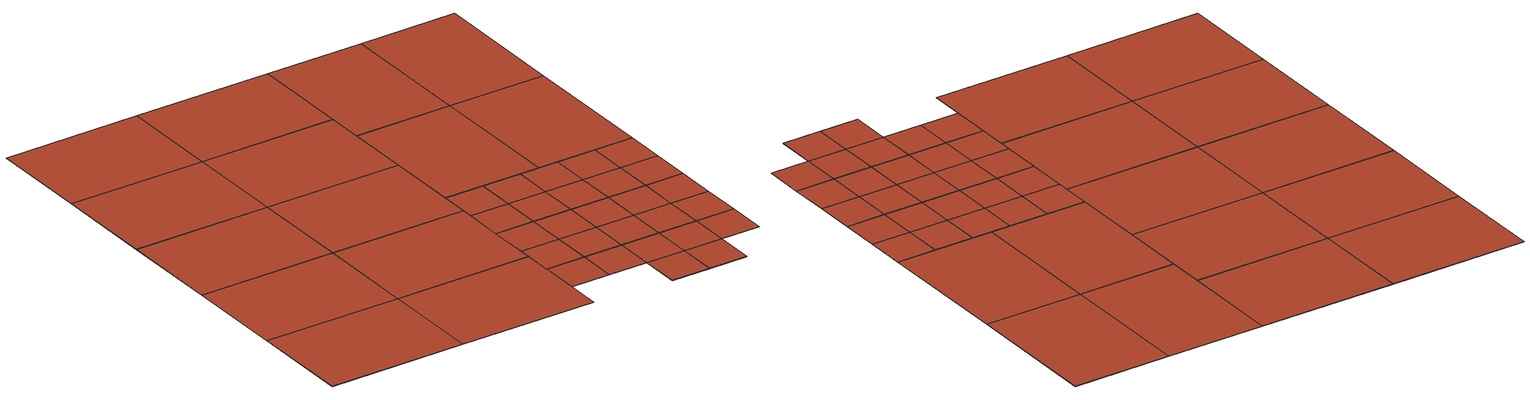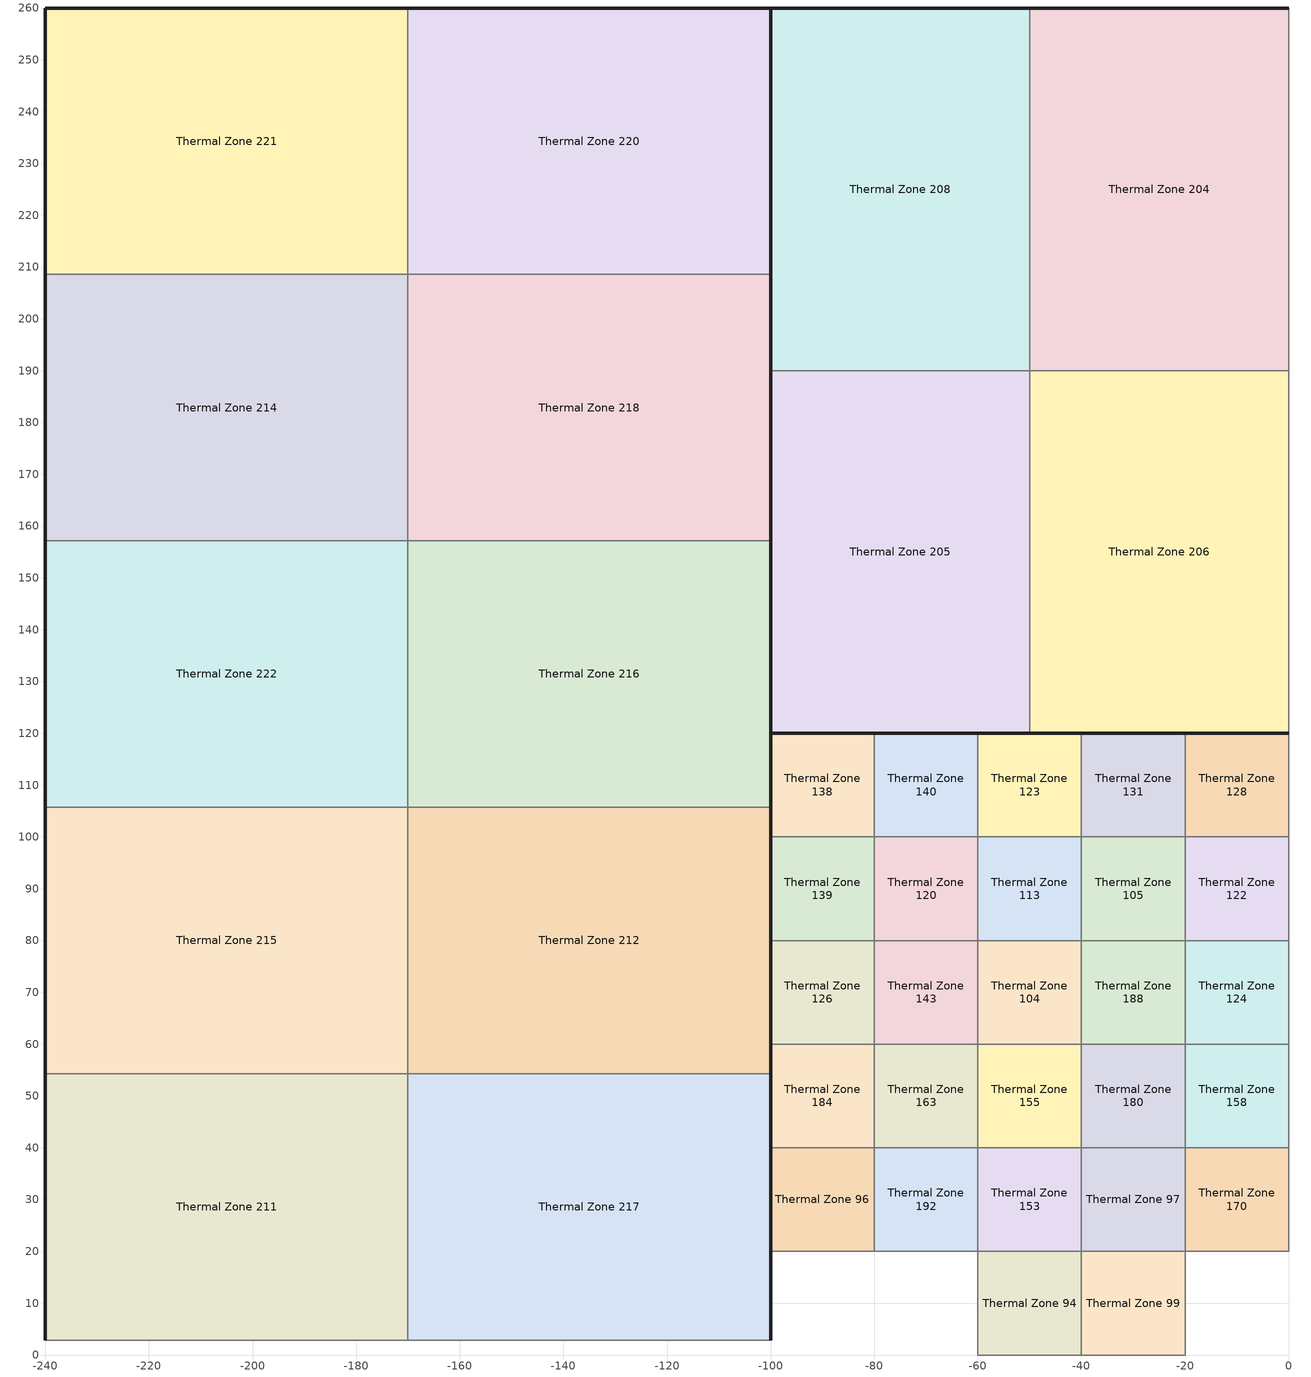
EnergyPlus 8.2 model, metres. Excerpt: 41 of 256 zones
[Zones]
Thermal Zone 104
 floor ground (ASHRAE 90.1-2004 ExtWall Mass ClimateZone 6): -60,80 -40,80 -40,60 -60,60 z-0.1
 wall to Thermal Zone 113 (ASHRAE 90.1-2004 ExtWall Mass ClimateZone 6 Reversed): -40,80 -60,80 z-0.1:0
 wall to Thermal Zone 188 (ASHRAE 90.1-2004 ExtWall Mass ClimateZone 6): -40,60 -40,80 z-0.1:0
 wall to Thermal Zone 155 (ASHRAE 90.1-2004 ExtWall Mass ClimateZone 6): -60,60 -40,60 z-0.1:0
 wall to Thermal Zone 143 (ASHRAE 90.1-2004 ExtWall Mass ClimateZone 6 Reversed): -60,80 -60,60 z-0.1:0
 roof outside (ASHRAE 90.1-2004 ExtWall Mass ClimateZone 6): -60,60 -40,60 -40,80 -60,80 z0
Thermal Zone 105
 floor ground (ASHRAE 90.1-2004 ExtWall Mass ClimateZone 6): -40,100 -20,100 -20,80 -40,80 z-0.1
 wall to Thermal Zone 131 (ASHRAE 90.1-2004 ExtWall Mass ClimateZone 6 Reversed): -20,100 -40,100 z-0.1:0
 wall to Thermal Zone 122 (ASHRAE 90.1-2004 ExtWall Mass ClimateZone 6): -20,80 -20,100 z-0.1:0
 wall to Thermal Zone 188 (ASHRAE 90.1-2004 ExtWall Mass ClimateZone 6): -40,80 -20,80 z-0.1:0
 wall to Thermal Zone 113 (ASHRAE 90.1-2004 ExtWall Mass ClimateZone 6 Reversed): -40,100 -40,80 z-0.1:0
 roof outside (ASHRAE 90.1-2004 ExtWall Mass ClimateZone 6): -40,80 -20,80 -20,100 -40,100 z0
Thermal Zone 113
 floor ground (ASHRAE 90.1-2004 ExtWall Mass ClimateZone 6): -60,100 -40,100 -40,80 -60,80 z-0.1
 wall to Thermal Zone 123 (ASHRAE 90.1-2004 ExtWall Mass ClimateZone 6 Reversed): -40,100 -60,100 z-0.1:0
 wall to Thermal Zone 120 (ASHRAE 90.1-2004 ExtWall Mass ClimateZone 6 Reversed): -60,100 -60,80 z-0.1:0
 roof outside (ASHRAE 90.1-2004 ExtWall Mass ClimateZone 6): -60,80 -40,80 -40,100 -60,100 z0
Thermal Zone 120
 floor ground (ASHRAE 90.1-2004 ExtWall Mass ClimateZone 6): -80,100 -60,100 -60,80 -80,80 z-0.1
 wall to Thermal Zone 140 (ASHRAE 90.1-2004 ExtWall Mass ClimateZone 6 Reversed): -60,100 -80,100 z-0.1:0
 wall to Thermal Zone 143 (ASHRAE 90.1-2004 ExtWall Mass ClimateZone 6): -80,80 -60,80 z-0.1:0
 wall to Thermal Zone 139 (ASHRAE 90.1-2004 ExtWall Mass ClimateZone 6 Reversed): -80,100 -80,80 z-0.1:0
 roof outside (ASHRAE 90.1-2004 ExtWall Mass ClimateZone 6): -80,80 -60,80 -60,100 -80,100 z0
Thermal Zone 122
 floor ground (ASHRAE 90.1-2004 ExtWall Mass ClimateZone 6): -20,100 0,100 0,80 -20,80 z-0.1
 wall to Thermal Zone 128 (ASHRAE 90.1-2004 ExtWall Mass ClimateZone 6 Reversed): 0,100 -20,100 z-0.1:0
 wall to Thermal Zone 191 (ASHRAE 90.1-2004 ExtWall Mass ClimateZone 6): 0,80 0,100 z-0.1:0
 wall to Thermal Zone 124 (ASHRAE 90.1-2004 ExtWall Mass ClimateZone 6): -20,80 0,80 z-0.1:0
 roof outside (ASHRAE 90.1-2004 ExtWall Mass ClimateZone 6): -20,80 0,80 0,100 -20,100 z0
Thermal Zone 123
 floor ground (ASHRAE 90.1-2004 ExtWall Mass ClimateZone 6): -60,120 -40,120 -40,100 -60,100 z-0.1
 wall outside (ASHRAE 90.1-2004 ExtWall Mass ClimateZone 6): -40,120 -60,120 z-0.1:0
 wall to Thermal Zone 131 (ASHRAE 90.1-2004 ExtWall Mass ClimateZone 6): -40,100 -40,120 z-0.1:0
 wall to Thermal Zone 140 (ASHRAE 90.1-2004 ExtWall Mass ClimateZone 6 Reversed): -60,120 -60,100 z-0.1:0
 roof outside (ASHRAE 90.1-2004 ExtWall Mass ClimateZone 6): -60,100 -40,100 -40,120 -60,120 z0
Thermal Zone 124
 floor ground (ASHRAE 90.1-2004 ExtWall Mass ClimateZone 6): -20,80 0,80 0,60 -20,60 z-0.1
 wall to Thermal Zone 169 (ASHRAE 90.1-2004 ExtWall Mass ClimateZone 6): 0,60 0,80 z-0.1:0
 wall to Thermal Zone 158 (ASHRAE 90.1-2004 ExtWall Mass ClimateZone 6): -20,60 0,60 z-0.1:0
 wall to Thermal Zone 188 (ASHRAE 90.1-2004 ExtWall Mass ClimateZone 6 Reversed): -20,80 -20,60 z-0.1:0
 roof outside (ASHRAE 90.1-2004 ExtWall Mass ClimateZone 6): -20,60 0,60 0,80 -20,80 z0
Thermal Zone 126
 floor ground (ASHRAE 90.1-2004 ExtWall Mass ClimateZone 6): -100,80 -80,80 -80,60 -100,60 z-0.1
 wall outside (ASHRAE 90.1-2004 ExtWall Mass ClimateZone 6): -100,80 -100,60 z-0.1:0
 wall to Thermal Zone 139 (ASHRAE 90.1-2004 ExtWall Mass ClimateZone 6 Reversed): -80,80 -100,80 z-0.1:0
 wall to Thermal Zone 143 (ASHRAE 90.1-2004 ExtWall Mass ClimateZone 6): -80,60 -80,80 z-0.1:0
 wall to Thermal Zone 184 (ASHRAE 90.1-2004 ExtWall Mass ClimateZone 6): -100,60 -80,60 z-0.1:0
 roof outside (ASHRAE 90.1-2004 ExtWall Mass ClimateZone 6): -100,60 -80,60 -80,80 -100,80 z0
Thermal Zone 128
 floor ground (ASHRAE 90.1-2004 ExtWall Mass ClimateZone 6): -20,120 0,120 0,100 -20,100 z-0.1
 wall outside (ASHRAE 90.1-2004 ExtWall Mass ClimateZone 6): 0,120 -20,120 z-0.1:0
 wall to Thermal Zone 161 (ASHRAE 90.1-2004 ExtWall Mass ClimateZone 6): 0,100 0,120 z-0.1:0
 wall to Thermal Zone 131 (ASHRAE 90.1-2004 ExtWall Mass ClimateZone 6 Reversed): -20,120 -20,100 z-0.1:0
 roof outside (ASHRAE 90.1-2004 ExtWall Mass ClimateZone 6): -20,100 0,100 0,120 -20,120 z0
Thermal Zone 131
 floor ground (ASHRAE 90.1-2004 ExtWall Mass ClimateZone 6): -40,120 -20,120 -20,100 -40,100 z-0.1
 wall outside (ASHRAE 90.1-2004 ExtWall Mass ClimateZone 6): -20,120 -40,120 z-0.1:0
 roof outside (ASHRAE 90.1-2004 ExtWall Mass ClimateZone 6): -40,100 -20,100 -20,120 -40,120 z0
Thermal Zone 138
 floor ground (ASHRAE 90.1-2004 ExtWall Mass ClimateZone 6): -100,120 -80,120 -80,100 -100,100 z-0.1
 wall outside (ASHRAE 90.1-2004 ExtWall Mass ClimateZone 6): -80,120 -100,120 -100,100 z-0.1:0
 wall to Thermal Zone 140 (ASHRAE 90.1-2004 ExtWall Mass ClimateZone 6): -80,100 -80,120 z-0.1:0
 wall to Thermal Zone 139 (ASHRAE 90.1-2004 ExtWall Mass ClimateZone 6): -100,100 -80,100 z-0.1:0
 roof outside (ASHRAE 90.1-2004 ExtWall Mass ClimateZone 6): -100,100 -80,100 -80,120 -100,120 z0
Thermal Zone 139
 floor ground (ASHRAE 90.1-2004 ExtWall Mass ClimateZone 6): -100,100 -80,100 -80,80 -100,80 z-0.1
 wall outside (ASHRAE 90.1-2004 ExtWall Mass ClimateZone 6): -100,100 -100,80 z-0.1:0
 roof outside (ASHRAE 90.1-2004 ExtWall Mass ClimateZone 6): -100,80 -80,80 -80,100 -100,100 z0
Thermal Zone 140
 floor ground (ASHRAE 90.1-2004 ExtWall Mass ClimateZone 6): -80,120 -60,120 -60,100 -80,100 z-0.1
 wall outside (ASHRAE 90.1-2004 ExtWall Mass ClimateZone 6): -60,120 -80,120 z-0.1:0
 roof outside (ASHRAE 90.1-2004 ExtWall Mass ClimateZone 6): -80,100 -60,100 -60,120 -80,120 z0
Thermal Zone 143
 floor ground (ASHRAE 90.1-2004 ExtWall Mass ClimateZone 6): -80,80 -60,80 -60,60 -80,60 z-0.1
 wall to Thermal Zone 163 (ASHRAE 90.1-2004 ExtWall Mass ClimateZone 6): -80,60 -60,60 z-0.1:0
 roof outside (ASHRAE 90.1-2004 ExtWall Mass ClimateZone 6): -80,60 -60,60 -60,80 -80,80 z0
Thermal Zone 153
 floor ground (ASHRAE 90.1-2004 ExtWall Mass ClimateZone 6): -60,40 -40,40 -40,20 -60,20 z-0.1
 wall to Thermal Zone 155 (ASHRAE 90.1-2004 ExtWall Mass ClimateZone 6 Reversed): -40,40 -60,40 z-0.1:0
 wall to Thermal Zone 97 (ASHRAE 90.1-2004 ExtWall Mass ClimateZone 6): -40,20 -40,40 z-0.1:0
 wall to Thermal Zone 94 (ASHRAE 90.1-2004 ExtWall Mass ClimateZone 6): -60,20 -40,20 z-0.1:0
 wall to Thermal Zone 192 (ASHRAE 90.1-2004 ExtWall Mass ClimateZone 6 Reversed): -60,40 -60,20 z-0.1:0
 roof outside (ASHRAE 90.1-2004 ExtWall Mass ClimateZone 6): -60,20 -40,20 -40,40 -60,40 z0
Thermal Zone 155
 floor ground (ASHRAE 90.1-2004 ExtWall Mass ClimateZone 6): -60,60 -40,60 -40,40 -60,40 z-0.1
 wall to Thermal Zone 180 (ASHRAE 90.1-2004 ExtWall Mass ClimateZone 6): -40,40 -40,60 z-0.1:0
 wall to Thermal Zone 163 (ASHRAE 90.1-2004 ExtWall Mass ClimateZone 6 Reversed): -60,60 -60,40 z-0.1:0
 roof outside (ASHRAE 90.1-2004 ExtWall Mass ClimateZone 6): -60,40 -40,40 -40,60 -60,60 z0
Thermal Zone 158
 floor ground (ASHRAE 90.1-2004 ExtWall Mass ClimateZone 6): -20,60 0,60 0,40 -20,40 z-0.1
 wall to Thermal Zone 149 (ASHRAE 90.1-2004 ExtWall Mass ClimateZone 6): 0,40 0,60 z-0.1:0
 wall to Thermal Zone 170 (ASHRAE 90.1-2004 ExtWall Mass ClimateZone 6): -20,40 0,40 z-0.1:0
 wall to Thermal Zone 180 (ASHRAE 90.1-2004 ExtWall Mass ClimateZone 6 Reversed): -20,60 -20,40 z-0.1:0
 roof outside (ASHRAE 90.1-2004 ExtWall Mass ClimateZone 6): -20,40 0,40 0,60 -20,60 z0
Thermal Zone 163
 floor ground (ASHRAE 90.1-2004 ExtWall Mass ClimateZone 6): -80,60 -60,60 -60,40 -80,40 z-0.1
 wall to Thermal Zone 192 (ASHRAE 90.1-2004 ExtWall Mass ClimateZone 6): -80,40 -60,40 z-0.1:0
 wall to Thermal Zone 184 (ASHRAE 90.1-2004 ExtWall Mass ClimateZone 6 Reversed): -80,60 -80,40 z-0.1:0
 roof outside (ASHRAE 90.1-2004 ExtWall Mass ClimateZone 6): -80,40 -60,40 -60,60 -80,60 z0
Thermal Zone 170
 floor ground (ASHRAE 90.1-2004 ExtWall Mass ClimateZone 6): -20,40 0,40 0,20 -20,20 z-0.1
 wall to Thermal Zone 121 (ASHRAE 90.1-2004 ExtWall Mass ClimateZone 6): 0,20 0,40 z-0.1:0
 wall to Thermal Zone 201 (ASHRAE 90.1-2004 ExtWall Mass ClimateZone 6): -20,20 0,20 z-0.1:0
 wall to Thermal Zone 97 (ASHRAE 90.1-2004 ExtWall Mass ClimateZone 6 Reversed): -20,40 -20,20 z-0.1:0
 roof outside (ASHRAE 90.1-2004 ExtWall Mass ClimateZone 6): -20,20 0,20 0,40 -20,40 z0
Thermal Zone 180
 floor ground (ASHRAE 90.1-2004 ExtWall Mass ClimateZone 6): -40,60 -20,60 -20,40 -40,40 z-0.1
 wall to Thermal Zone 188 (ASHRAE 90.1-2004 ExtWall Mass ClimateZone 6 Reversed): -20,60 -40,60 z-0.1:0
 wall to Thermal Zone 97 (ASHRAE 90.1-2004 ExtWall Mass ClimateZone 6): -40,40 -20,40 z-0.1:0
 roof outside (ASHRAE 90.1-2004 ExtWall Mass ClimateZone 6): -40,40 -20,40 -20,60 -40,60 z0
Thermal Zone 184
 floor ground (ASHRAE 90.1-2004 ExtWall Mass ClimateZone 6): -100,60 -80,60 -80,40 -100,40 z-0.1
 wall outside (ASHRAE 90.1-2004 ExtWall Mass ClimateZone 6): -100,60 -100,40 z-0.1:0
 wall to Thermal Zone 96 (ASHRAE 90.1-2004 ExtWall Mass ClimateZone 6): -100,40 -80,40 z-0.1:0
 roof outside (ASHRAE 90.1-2004 ExtWall Mass ClimateZone 6): -100,40 -80,40 -80,60 -100,60 z0
Thermal Zone 188
 floor ground (ASHRAE 90.1-2004 ExtWall Mass ClimateZone 6): -40,80 -20,80 -20,60 -40,60 z-0.1
 roof outside (ASHRAE 90.1-2004 ExtWall Mass ClimateZone 6): -40,60 -20,60 -20,80 -40,80 z0
Thermal Zone 192
 floor ground (ASHRAE 90.1-2004 ExtWall Mass ClimateZone 6): -80,40 -60,40 -60,20 -80,20 z-0.1
 wall to Thermal Zone 165 (ASHRAE 90.1-2004 ExtWall Mass ClimateZone 6): -80,20 -60,20 z-0.1:0
 wall to Thermal Zone 96 (ASHRAE 90.1-2004 ExtWall Mass ClimateZone 6 Reversed): -80,40 -80,20 z-0.1:0
 roof outside (ASHRAE 90.1-2004 ExtWall Mass ClimateZone 6): -80,20 -60,20 -60,40 -80,40 z0
Thermal Zone 204
 floor ground (ASHRAE 90.1-2004 ExtWall Mass ClimateZone 6): -50,260 0,260 0,190 -50,190 z-0.1
 wall outside (ASHRAE 90.1-2004 ExtWall Mass ClimateZone 6): 0,260 -50,260 z-0.1:0
 wall to Thermal Zone 209 (ASHRAE 90.1-2004 ExtWall Mass ClimateZone 6): 0,190 0,260 z-0.1:0
 wall to Thermal Zone 206 (ASHRAE 90.1-2004 ExtWall Mass ClimateZone 6): -50,190 0,190 z-0.1:0
 wall to Thermal Zone 208 (ASHRAE 90.1-2004 ExtWall Mass ClimateZone 6 Reversed): -50,260 -50,190 z-0.1:0
 roof outside (ASHRAE 90.1-2004 ExtWall Mass ClimateZone 6): -50,190 0,190 0,260 -50,260 z0
Thermal Zone 205
 floor ground (ASHRAE 90.1-2004 ExtWall Mass ClimateZone 6): -100,190 -50,190 -50,120 -100,120 z-0.1
 wall outside (ASHRAE 90.1-2004 ExtWall Mass ClimateZone 6): -100,190 -100,120 -50,120 z-0.1:0
 wall to Thermal Zone 208 (ASHRAE 90.1-2004 ExtWall Mass ClimateZone 6 Reversed): -50,190 -100,190 z-0.1:0
 wall to Thermal Zone 206 (ASHRAE 90.1-2004 ExtWall Mass ClimateZone 6): -50,120 -50,190 z-0.1:0
 roof outside (ASHRAE 90.1-2004 ExtWall Mass ClimateZone 6): -100,120 -50,120 -50,190 -100,190 z0
Thermal Zone 206
 floor ground (ASHRAE 90.1-2004 ExtWall Mass ClimateZone 6): -50,190 0,190 0,120 -50,120 z-0.1
 wall outside (ASHRAE 90.1-2004 ExtWall Mass ClimateZone 6): -50,120 0,120 z-0.1:0
 wall to Thermal Zone 203 (ASHRAE 90.1-2004 ExtWall Mass ClimateZone 6): 0,120 0,190 z-0.1:0
 roof outside (ASHRAE 90.1-2004 ExtWall Mass ClimateZone 6): -50,120 0,120 0,190 -50,190 z0
Thermal Zone 208
 floor ground (ASHRAE 90.1-2004 ExtWall Mass ClimateZone 6): -100,260 -50,260 -50,190 -100,190 z-0.1
 wall outside (ASHRAE 90.1-2004 ExtWall Mass ClimateZone 6): -50,260 -100,260 -100,190 z-0.1:0
 roof outside (ASHRAE 90.1-2004 ExtWall Mass ClimateZone 6): -100,190 -50,190 -50,260 -100,260 z0
Thermal Zone 211
 floor ground (ASHRAE 90.1-2004 ExtWall Mass ClimateZone 6): -240,54.29 -170,54.29 -170,2.86 -240,2.86 z-0.1
 wall outside (ASHRAE 90.1-2004 ExtWall Mass ClimateZone 6): -240,54.29 -240,2.86 z-0.1:0
 wall to Thermal Zone 215 (ASHRAE 90.1-2004 ExtWall Mass ClimateZone 6 Reversed): -170,54.29 -240,54.29 z-0.1:0
 wall to Thermal Zone 217 (ASHRAE 90.1-2004 ExtWall Mass ClimateZone 6): -170,2.86 -170,54.29 z-0.1:0
 wall to Thermal Zone 213 (ASHRAE 90.1-2004 ExtWall Mass ClimateZone 6): -240,2.86 -170,2.86 z-0.1:0
 roof outside (ASHRAE 90.1-2004 ExtWall Mass ClimateZone 6): -240,2.86 -170,2.86 -170,54.29 -240,54.29 z0
Thermal Zone 212
 floor ground (ASHRAE 90.1-2004 ExtWall Mass ClimateZone 6): -170,105.71 -100,105.71 -100,54.29 -170,54.29 z-0.1
 wall outside (ASHRAE 90.1-2004 ExtWall Mass ClimateZone 6): -100,54.29 -100,105.71 z-0.1:0
 wall to Thermal Zone 216 (ASHRAE 90.1-2004 ExtWall Mass ClimateZone 6 Reversed): -100,105.71 -170,105.71 z-0.1:0
 wall to Thermal Zone 217 (ASHRAE 90.1-2004 ExtWall Mass ClimateZone 6): -170,54.29 -100,54.29 z-0.1:0
 wall to Thermal Zone 215 (ASHRAE 90.1-2004 ExtWall Mass ClimateZone 6 Reversed): -170,105.71 -170,54.29 z-0.1:0
 roof outside (ASHRAE 90.1-2004 ExtWall Mass ClimateZone 6): -170,54.29 -100,54.29 -100,105.71 -170,105.71 z0
Thermal Zone 214
 floor ground (ASHRAE 90.1-2004 ExtWall Mass ClimateZone 6): -240,208.57 -170,208.57 -170,157.14 -240,157.14 z-0.1
 wall outside (ASHRAE 90.1-2004 ExtWall Mass ClimateZone 6): -240,208.57 -240,157.14 z-0.1:0
 wall to Thermal Zone 221 (ASHRAE 90.1-2004 ExtWall Mass ClimateZone 6 Reversed): -170,208.57 -240,208.57 z-0.1:0
 wall to Thermal Zone 218 (ASHRAE 90.1-2004 ExtWall Mass ClimateZone 6): -170,157.14 -170,208.57 z-0.1:0
 wall to Thermal Zone 222 (ASHRAE 90.1-2004 ExtWall Mass ClimateZone 6): -240,157.14 -170,157.14 z-0.1:0
 roof outside (ASHRAE 90.1-2004 ExtWall Mass ClimateZone 6): -240,157.14 -170,157.14 -170,208.57 -240,208.57 z0
Thermal Zone 215
 floor ground (ASHRAE 90.1-2004 ExtWall Mass ClimateZone 6): -240,105.71 -170,105.71 -170,54.29 -240,54.29 z-0.1
 wall outside (ASHRAE 90.1-2004 ExtWall Mass ClimateZone 6): -240,105.71 -240,54.29 z-0.1:0
 wall to Thermal Zone 222 (ASHRAE 90.1-2004 ExtWall Mass ClimateZone 6 Reversed): -170,105.71 -240,105.71 z-0.1:0
 roof outside (ASHRAE 90.1-2004 ExtWall Mass ClimateZone 6): -240,54.29 -170,54.29 -170,105.71 -240,105.71 z0
Thermal Zone 216
 floor ground (ASHRAE 90.1-2004 ExtWall Mass ClimateZone 6): -170,157.14 -100,157.14 -100,105.71 -170,105.71 z-0.1
 wall outside (ASHRAE 90.1-2004 ExtWall Mass ClimateZone 6): -100,105.71 -100,157.14 z-0.1:0
 wall to Thermal Zone 218 (ASHRAE 90.1-2004 ExtWall Mass ClimateZone 6 Reversed): -100,157.14 -170,157.14 z-0.1:0
 wall to Thermal Zone 222 (ASHRAE 90.1-2004 ExtWall Mass ClimateZone 6 Reversed): -170,157.14 -170,105.71 z-0.1:0
 roof outside (ASHRAE 90.1-2004 ExtWall Mass ClimateZone 6): -170,105.71 -100,105.71 -100,157.14 -170,157.14 z0
Thermal Zone 217
 floor ground (ASHRAE 90.1-2004 ExtWall Mass ClimateZone 6): -170,54.29 -100,54.29 -100,2.86 -170,2.86 z-0.1
 wall outside (ASHRAE 90.1-2004 ExtWall Mass ClimateZone 6): -100,2.86 -100,54.29 z-0.1:0
 wall to Thermal Zone 224 (ASHRAE 90.1-2004 ExtWall Mass ClimateZone 6): -170,2.86 -100,2.86 z-0.1:0
 roof outside (ASHRAE 90.1-2004 ExtWall Mass ClimateZone 6): -170,2.86 -100,2.86 -100,54.29 -170,54.29 z0
Thermal Zone 218
 floor ground (ASHRAE 90.1-2004 ExtWall Mass ClimateZone 6): -170,208.57 -100,208.57 -100,157.14 -170,157.14 z-0.1
 wall outside (ASHRAE 90.1-2004 ExtWall Mass ClimateZone 6): -100,157.14 -100,208.57 z-0.1:0
 wall to Thermal Zone 220 (ASHRAE 90.1-2004 ExtWall Mass ClimateZone 6 Reversed): -100,208.57 -170,208.57 z-0.1:0
 roof outside (ASHRAE 90.1-2004 ExtWall Mass ClimateZone 6): -170,157.14 -100,157.14 -100,208.57 -170,208.57 z0
Thermal Zone 220
 floor ground (ASHRAE 90.1-2004 ExtWall Mass ClimateZone 6): -170,260 -100,260 -100,208.57 -170,208.57 z-0.1
 wall outside (ASHRAE 90.1-2004 ExtWall Mass ClimateZone 6): -100,208.57 -100,260 -170,260 z-0.1:0
 wall to Thermal Zone 221 (ASHRAE 90.1-2004 ExtWall Mass ClimateZone 6 Reversed): -170,260 -170,208.57 z-0.1:0
 roof outside (ASHRAE 90.1-2004 ExtWall Mass ClimateZone 6): -170,208.57 -100,208.57 -100,260 -170,260 z0
Thermal Zone 221
 floor ground (ASHRAE 90.1-2004 ExtWall Mass ClimateZone 6): -240,260 -170,260 -170,208.57 -240,208.57 z-0.1
 wall outside (ASHRAE 90.1-2004 ExtWall Mass ClimateZone 6): -170,260 -240,260 -240,208.57 z-0.1:0
 roof outside (ASHRAE 90.1-2004 ExtWall Mass ClimateZone 6): -240,208.57 -170,208.57 -170,260 -240,260 z0
Thermal Zone 222
 floor ground (ASHRAE 90.1-2004 ExtWall Mass ClimateZone 6): -240,157.14 -170,157.14 -170,105.71 -240,105.71 z-0.1
 wall outside (ASHRAE 90.1-2004 ExtWall Mass ClimateZone 6): -240,157.14 -240,105.71 z-0.1:0
 roof outside (ASHRAE 90.1-2004 ExtWall Mass ClimateZone 6): -240,105.71 -170,105.71 -170,157.14 -240,157.14 z0
Thermal Zone 94
 floor ground (ASHRAE 90.1-2004 ExtWall Mass ClimateZone 6): -60,20 -40,20 -40,0 -60,0 z-0.1
 wall to Thermal Zone 99 (ASHRAE 90.1-2004 ExtWall Mass ClimateZone 6): -40,0 -40,20 z-0.1:0
 wall to Thermal Zone 147 (ASHRAE 90.1-2004 ExtWall Mass ClimateZone 6): -60,0 -40,0 z-0.1:0
 wall to Thermal Zone 165 (ASHRAE 90.1-2004 ExtWall Mass ClimateZone 6 Reversed): -60,20 -60,0 z-0.1:0
 roof outside (ASHRAE 90.1-2004 ExtWall Mass ClimateZone 6): -60,0 -40,0 -40,20 -60,20 z0
Thermal Zone 96
 floor ground (ASHRAE 90.1-2004 ExtWall Mass ClimateZone 6): -100,40 -80,40 -80,20 -100,20 z-0.1
 wall outside (ASHRAE 90.1-2004 ExtWall Mass ClimateZone 6): -100,40 -100,20 z-0.1:0
 wall to Thermal Zone 146 (ASHRAE 90.1-2004 ExtWall Mass ClimateZone 6): -100,20 -80,20 z-0.1:0
 roof outside (ASHRAE 90.1-2004 ExtWall Mass ClimateZone 6): -100,20 -80,20 -80,40 -100,40 z0
Thermal Zone 97
 floor ground (ASHRAE 90.1-2004 ExtWall Mass ClimateZone 6): -40,40 -20,40 -20,20 -40,20 z-0.1
 wall to Thermal Zone 99 (ASHRAE 90.1-2004 ExtWall Mass ClimateZone 6): -40,20 -20,20 z-0.1:0
 roof outside (ASHRAE 90.1-2004 ExtWall Mass ClimateZone 6): -40,20 -20,20 -20,40 -40,40 z0
Thermal Zone 99
 floor ground (ASHRAE 90.1-2004 ExtWall Mass ClimateZone 6): -40,20 -20,20 -20,0 -40,0 z-0.1
 wall to Thermal Zone 201 (ASHRAE 90.1-2004 ExtWall Mass ClimateZone 6): -20,0 -20,20 z-0.1:0
 wall to Thermal Zone 145 (ASHRAE 90.1-2004 ExtWall Mass ClimateZone 6): -40,0 -20,0 z-0.1:0
 roof outside (ASHRAE 90.1-2004 ExtWall Mass ClimateZone 6): -40,0 -20,0 -20,20 -40,20 z0
[Building]
Building 1: North Axis {deg}=0; Solar Distribution=FullExteriorWithReflections
[Material] Thermal Absorptance=0.9
Name | Roughness | Thickness {m} | Conductivity {W/m-K} | Density {kg/m3} | Specific Heat {J/kg-K} | Solar Absorptance | Visible Absorptance
1/2IN Gypsum | Smooth | 0.0127 | 0.16 | 784.9 | 830 | 0.4 | 0.4
1IN Stucco | Smooth | 0.0253 | 0.6918 | 1858 | 837 | 0.92 | 0.92
8IN CONCRETE HW RefBldg | Rough | 0.2032 | 1.311 | 2240 | 836.8 | 0.7 | 0.7
Mass NonRes Wall Insulation-1.69 | MediumRough | 0.0623673 | 0.049 | 265 | 836.8 | 0.7 | 0.7
[Construction]
ASHRAE 90.1-2004 ExtWall Mass ClimateZone 6: 1IN Stucco, 8IN CONCRETE HW RefBldg, Mass NonRes Wall Insulation-1.69, 1/2IN Gypsum
ASHRAE 90.1-2004 ExtWall Mass ClimateZone 6 Reversed: 1/2IN Gypsum, Mass NonRes Wall Insulation-1.69, 8IN CONCRETE HW RefBldg, 1IN Stucco
[Zone]
Thermal Zone 104; Thermal Zone 105; Thermal Zone 113; Thermal Zone 120; Thermal Zone 122; Thermal Zone 123; Thermal Zone 124; Thermal Zone 126; Thermal Zone 128; Thermal Zone 131; Thermal Zone 138; Thermal Zone 139; Thermal Zone 140; Thermal Zone 143; Thermal Zone 153; Thermal Zone 155; Thermal Zone 158; Thermal Zone 163; Thermal Zone 170; Thermal Zone 180; Thermal Zone 184; Thermal Zone 188; Thermal Zone 192; Thermal Zone 204; Thermal Zone 205; Thermal Zone 206; Thermal Zone 208; Thermal Zone 211; Thermal Zone 212; Thermal Zone 214; Thermal Zone 215; Thermal Zone 216; Thermal Zone 217; Thermal Zone 218; Thermal Zone 220; Thermal Zone 221; Thermal Zone 222; Thermal Zone 94; Thermal Zone 96; Thermal Zone 97; Thermal Zone 99
